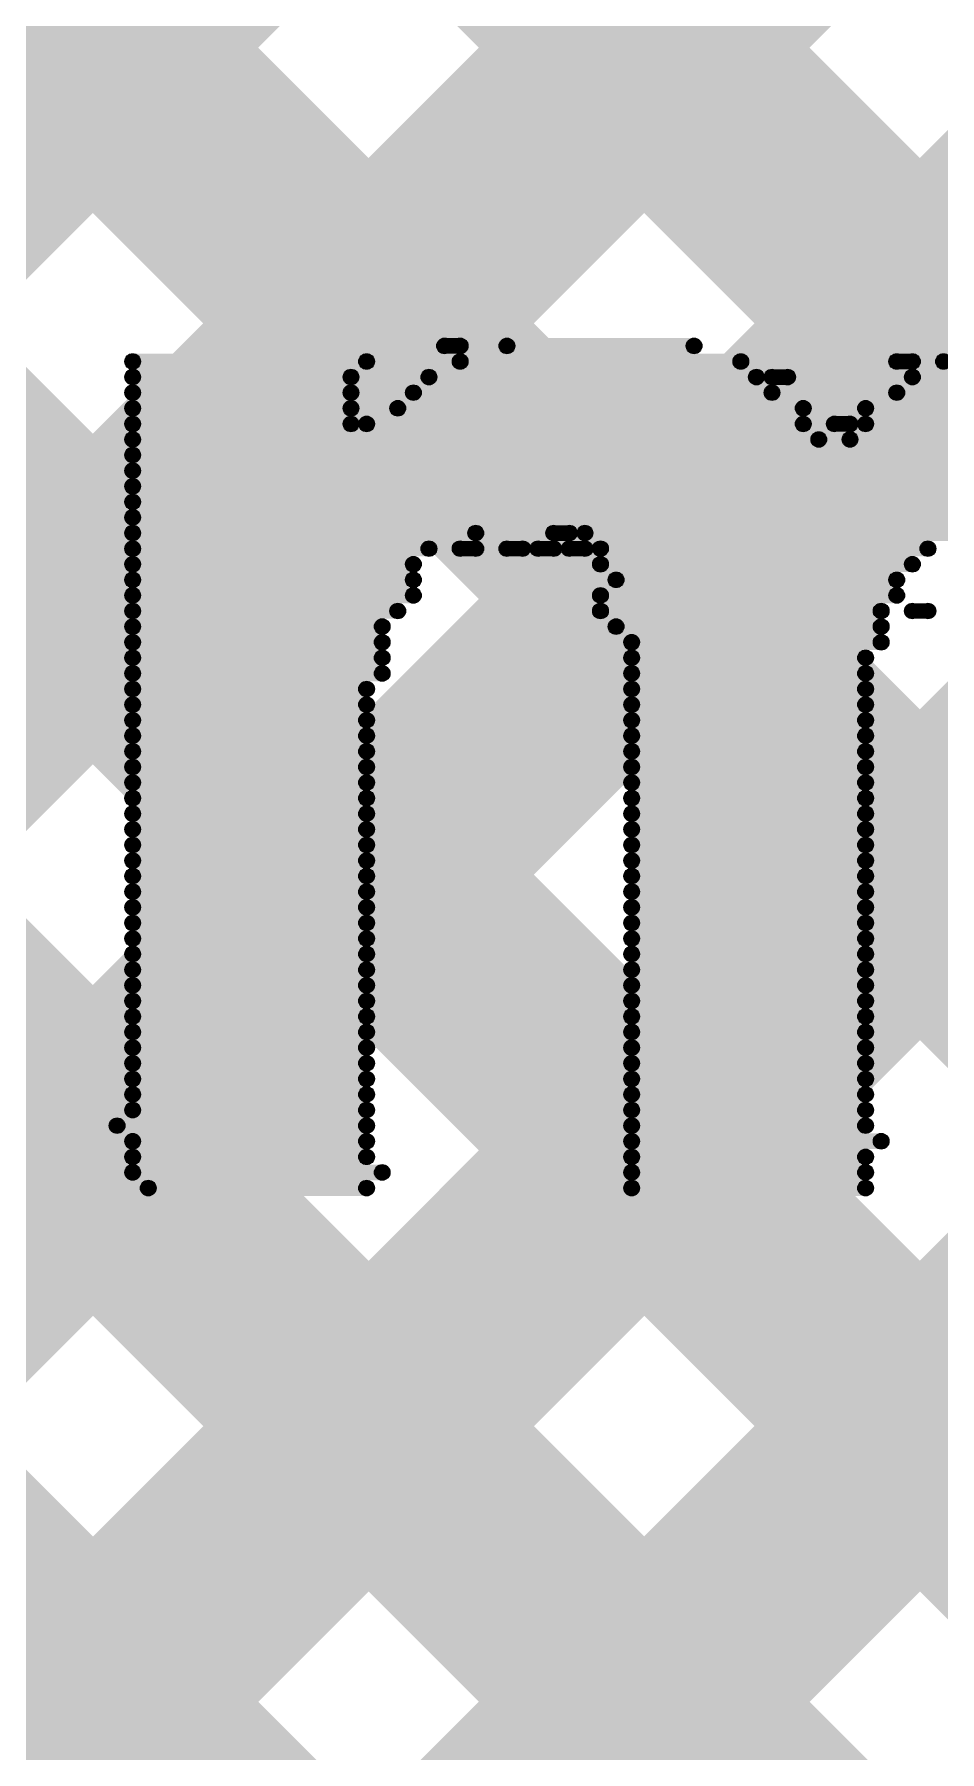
# Model space of a CAD drawing. Header units: millimetres. Extents: x 0 to 212, y 0 to 213.
# Drawn here: x 2.0187 to 2.0768, y 0.5804 to 0.6905 of the extents above; entities that cross this region are included whole.
import ezdxf

# ---------------------------------------------------------------- set-up
doc = ezdxf.new("R2010")
doc.units = ezdxf.units.MM
doc.header["$MEASUREMENT"] = 0
for name, color, linetype in [('BottomLayer', 5, 'Continuous'), ('TopLayer', 1, 'Continuous'), ('TopOverlay', 2, 'Continuous')]:
    doc.layers.add(name, color=color, linetype=linetype)

msp = doc.modelspace()

# ---------------------------------------------------------------- hatches: boundary and pattern name
at = {"layer": 'BottomLayer'}
for points in [[(1.66111, 0.3177), (1.6505, 0.3283), (2.5327, 1.2105), (2.5433, 1.19989)], [(1.69646, 0.3177), (1.68586, 0.3283), (2.5327, 1.17514), (2.5433, 1.16454)], [(1.73182, 0.3177), (1.72121, 0.3283), (2.5327, 1.13979), (2.5433, 1.12918)], [(1.76718, 0.3177), (1.75657, 0.3283), (2.5327, 1.10443), (2.5433, 1.09382)], [(1.80253, 0.3177), (1.79192, 0.3283), (2.5327, 1.06908), (2.5433, 1.05847)], [(1.7427, 0.99414), (1.7533, 1.00475), (2.37944, 0.37862), (2.36883, 0.36801)], [(1.7427, 0.95879), (1.7533, 0.9694), (2.36176, 0.36094), (2.35115, 0.35034)], [(1.7427, 0.92343), (1.7533, 0.93404), (2.34408, 0.34326), (2.33347, 0.33266)], [(1.7427, 0.88808), (1.7533, 0.89869), (2.32369, 0.3283), (2.31308, 0.3177)], [(1.7427, 0.85272), (1.7533, 0.86333), (2.28833, 0.3283), (2.27772, 0.3177)]]:
    msp.add_hatch(color=5, dxfattribs=at).paths.add_polyline_path(points)
at = {"layer": 'TopLayer'}
for points in [[(1.32793, -0.01548), (1.31732, -0.00488), (2.5317, 1.2095), (2.5423, 1.19889)], [(1.36328, -0.01548), (1.35268, -0.00488), (2.5317, 1.17414), (2.5423, 1.16354)], [(1.39864, -0.01548), (1.38803, -0.00488), (2.5317, 1.13879), (2.5423, 1.12818)], [(1.43399, -0.01548), (1.42339, -0.00488), (2.5317, 1.10343), (2.5423, 1.09282)], [(1.46935, -0.01548), (1.45874, -0.00488), (2.5317, 1.06808), (2.5423, 1.05747)], [(1.81601, 0.92083), (1.82662, 0.93144), (2.5423, 0.21575), (2.5317, 0.20515)], [(1.8117, 0.88979), (1.8223, 0.9004), (2.5423, 0.1804), (2.5317, 0.16979)], [(1.8117, 0.85443), (1.8223, 0.86504), (2.53956, 0.14778), (2.52896, 0.13718)], [(1.8117, 0.81908), (1.8223, 0.82969), (2.50353, 0.14846), (2.49292, 0.13786)], [(1.8117, 0.78372), (1.8223, 0.79433), (2.47497, 0.14166), (2.46436, 0.13106)]]:
    msp.add_hatch(color=1, dxfattribs=at).paths.add_polyline_path(points)
at = {"layer": 'TopOverlay'}
h = msp.add_hatch(color=2, dxfattribs=at)
edge = h.paths.add_edge_path()
edge.add_arc((2.045, 0.67052), 0.0005, 0, 360)
for points in [[(2.045, 0.67002), (2.045, 0.67102), (2.046, 0.67102), (2.046, 0.67002)], [(2.049, 0.67002), (2.049, 0.67102), (2.061, 0.67102), (2.061, 0.67002)], [(2.025, 0.66902), (2.025, 0.67002), (2.04, 0.67002), (2.04, 0.66902)], [(2.046, 0.66902), (2.046, 0.67002), (2.064, 0.67002), (2.064, 0.66902)], [(2.074, 0.66902), (2.074, 0.67002), (2.075, 0.67002), (2.075, 0.66902)], [(2.025, 0.66802), (2.025, 0.66902), (2.039, 0.66902), (2.039, 0.66802)], [(2.044, 0.66802), (2.044, 0.66902), (2.065, 0.66902), (2.065, 0.66802)], [(2.066, 0.66802), (2.066, 0.66902), (2.067, 0.66902), (2.067, 0.66802)], [(2.075, 0.66802), (2.075, 0.66902), (2.097, 0.66902), (2.097, 0.66802)], [(2.025, 0.66702), (2.025, 0.66802), (2.039, 0.66802), (2.039, 0.66702)], [(2.043, 0.66702), (2.043, 0.66802), (2.066, 0.66802), (2.066, 0.66702)], [(2.074, 0.66702), (2.074, 0.66802), (2.098, 0.66802), (2.098, 0.66702)], [(2.025, 0.66602), (2.025, 0.66702), (2.039, 0.66702), (2.039, 0.66602)], [(2.042, 0.66602), (2.042, 0.66702), (2.068, 0.66702), (2.068, 0.66602)], [(2.072, 0.66602), (2.072, 0.66702), (2.099, 0.66702), (2.099, 0.66602)], [(2.025, 0.66502), (2.025, 0.66602), (2.039, 0.66602), (2.039, 0.66502)], [(2.04, 0.66502), (2.04, 0.66602), (2.068, 0.66602), (2.068, 0.66502)], [(2.07, 0.66502), (2.07, 0.66602), (2.071, 0.66602), (2.071, 0.66502)], [(2.072, 0.66502), (2.072, 0.66602), (2.101, 0.66602), (2.101, 0.66502)], [(2.025, 0.66402), (2.025, 0.66502), (2.069, 0.66502), (2.069, 0.66402)], [(2.025, 0.66302), (2.025, 0.66402), (2.102, 0.66402), (2.102, 0.66302)], [(2.071, 0.66402), (2.071, 0.66502), (2.101, 0.66502), (2.101, 0.66402)], [(2.025, 0.66202), (2.025, 0.66302), (2.102, 0.66302), (2.102, 0.66202)], [(2.025, 0.66102), (2.025, 0.66202), (2.102, 0.66202), (2.102, 0.66102)], [(2.025, 0.66002), (2.025, 0.66102), (2.103, 0.66102), (2.103, 0.66002)], [(2.025, 0.65902), (2.025, 0.66002), (2.103, 0.66002), (2.103, 0.65902)], [(2.025, 0.65802), (2.025, 0.65902), (2.047, 0.65902), (2.047, 0.65802)], [(2.052, 0.65802), (2.052, 0.65902), (2.053, 0.65902), (2.053, 0.65802)], [(2.054, 0.65802), (2.054, 0.65902), (2.078, 0.65902), (2.078, 0.65802)], [(2.025, 0.65702), (2.025, 0.65802), (2.044, 0.65802), (2.044, 0.65702)], [(2.046, 0.65702), (2.046, 0.65802), (2.047, 0.65802), (2.047, 0.65702)], [(2.049, 0.65702), (2.049, 0.65802), (2.05, 0.65802), (2.05, 0.65702)], [(2.051, 0.65702), (2.051, 0.65802), (2.052, 0.65802), (2.052, 0.65702)], [(2.053, 0.65702), (2.053, 0.65802), (2.054, 0.65802), (2.054, 0.65702)], [(2.055, 0.65702), (2.055, 0.65802), (2.076, 0.65802), (2.076, 0.65702)], [(2.025, 0.65602), (2.025, 0.65702), (2.043, 0.65702), (2.043, 0.65602)], [(2.055, 0.65602), (2.055, 0.65702), (2.075, 0.65702), (2.075, 0.65602)], [(2.025, 0.65502), (2.025, 0.65602), (2.043, 0.65602), (2.043, 0.65502)], [(2.056, 0.65502), (2.056, 0.65602), (2.074, 0.65602), (2.074, 0.65502)], [(2.025, 0.65402), (2.025, 0.65502), (2.043, 0.65502), (2.043, 0.65402)], [(2.055, 0.65402), (2.055, 0.65502), (2.074, 0.65502), (2.074, 0.65402)], [(2.025, 0.65302), (2.025, 0.65402), (2.042, 0.65402), (2.042, 0.65302)], [(2.025, 0.65202), (2.025, 0.65302), (2.041, 0.65302), (2.041, 0.65202)], [(2.055, 0.65302), (2.055, 0.65402), (2.073, 0.65402), (2.073, 0.65302)], [(2.056, 0.65202), (2.056, 0.65302), (2.073, 0.65302), (2.073, 0.65202)], [(2.075, 0.65302), (2.075, 0.65402), (2.076, 0.65402), (2.076, 0.65302)], [(2.025, 0.65102), (2.025, 0.65202), (2.041, 0.65202), (2.041, 0.65102)], [(2.057, 0.65102), (2.057, 0.65202), (2.073, 0.65202), (2.073, 0.65102)], [(2.025, 0.65002), (2.025, 0.65102), (2.041, 0.65102), (2.041, 0.65002)], [(2.057, 0.65002), (2.057, 0.65102), (2.072, 0.65102), (2.072, 0.65002)], [(2.025, 0.64902), (2.025, 0.65002), (2.041, 0.65002), (2.041, 0.64902)], [(2.057, 0.64902), (2.057, 0.65002), (2.072, 0.65002), (2.072, 0.64902)], [(2.025, 0.64802), (2.025, 0.64902), (2.04, 0.64902), (2.04, 0.64802)], [(2.057, 0.64802), (2.057, 0.64902), (2.072, 0.64902), (2.072, 0.64802)], [(2.025, 0.64702), (2.025, 0.64802), (2.04, 0.64802), (2.04, 0.64702)], [(2.057, 0.64702), (2.057, 0.64802), (2.072, 0.64802), (2.072, 0.64702)], [(2.025, 0.64602), (2.025, 0.64702), (2.04, 0.64702), (2.04, 0.64602)], [(2.057, 0.64602), (2.057, 0.64702), (2.072, 0.64702), (2.072, 0.64602)], [(2.025, 0.64502), (2.025, 0.64602), (2.04, 0.64602), (2.04, 0.64502)], [(2.057, 0.64502), (2.057, 0.64602), (2.072, 0.64602), (2.072, 0.64502)], [(2.025, 0.64402), (2.025, 0.64502), (2.04, 0.64502), (2.04, 0.64402)], [(2.057, 0.64402), (2.057, 0.64502), (2.072, 0.64502), (2.072, 0.64402)], [(2.025, 0.64302), (2.025, 0.64402), (2.04, 0.64402), (2.04, 0.64302)], [(2.057, 0.64302), (2.057, 0.64402), (2.072, 0.64402), (2.072, 0.64302)], [(2.025, 0.64202), (2.025, 0.64302), (2.04, 0.64302), (2.04, 0.64202)], [(2.025, 0.64102), (2.025, 0.64202), (2.04, 0.64202), (2.04, 0.64102)], [(2.057, 0.64202), (2.057, 0.64302), (2.072, 0.64302), (2.072, 0.64202)], [(2.057, 0.64102), (2.057, 0.64202), (2.072, 0.64202), (2.072, 0.64102)], [(2.025, 0.64002), (2.025, 0.64102), (2.04, 0.64102), (2.04, 0.64002)], [(2.057, 0.64002), (2.057, 0.64102), (2.072, 0.64102), (2.072, 0.64002)], [(2.025, 0.63902), (2.025, 0.64002), (2.04, 0.64002), (2.04, 0.63902)], [(2.057, 0.63902), (2.057, 0.64002), (2.072, 0.64002), (2.072, 0.63902)], [(2.025, 0.63802), (2.025, 0.63902), (2.04, 0.63902), (2.04, 0.63802)], [(2.057, 0.63802), (2.057, 0.63902), (2.072, 0.63902), (2.072, 0.63802)], [(2.025, 0.63702), (2.025, 0.63802), (2.04, 0.63802), (2.04, 0.63702)], [(2.057, 0.63702), (2.057, 0.63802), (2.072, 0.63802), (2.072, 0.63702)], [(2.025, 0.63602), (2.025, 0.63702), (2.04, 0.63702), (2.04, 0.63602)], [(2.057, 0.63602), (2.057, 0.63702), (2.072, 0.63702), (2.072, 0.63602)], [(2.025, 0.63502), (2.025, 0.63602), (2.04, 0.63602), (2.04, 0.63502)], [(2.057, 0.63502), (2.057, 0.63602), (2.072, 0.63602), (2.072, 0.63502)], [(2.025, 0.63402), (2.025, 0.63502), (2.04, 0.63502), (2.04, 0.63402)], [(2.057, 0.63402), (2.057, 0.63502), (2.072, 0.63502), (2.072, 0.63402)], [(2.025, 0.63302), (2.025, 0.63402), (2.04, 0.63402), (2.04, 0.63302)], [(2.057, 0.63302), (2.057, 0.63402), (2.072, 0.63402), (2.072, 0.63302)], [(2.025, 0.63202), (2.025, 0.63302), (2.04, 0.63302), (2.04, 0.63202)], [(2.057, 0.63202), (2.057, 0.63302), (2.072, 0.63302), (2.072, 0.63202)], [(2.025, 0.63102), (2.025, 0.63202), (2.04, 0.63202), (2.04, 0.63102)], [(2.025, 0.63002), (2.025, 0.63102), (2.04, 0.63102), (2.04, 0.63002)], [(2.057, 0.63102), (2.057, 0.63202), (2.072, 0.63202), (2.072, 0.63102)], [(2.057, 0.63002), (2.057, 0.63102), (2.072, 0.63102), (2.072, 0.63002)], [(2.025, 0.62902), (2.025, 0.63002), (2.04, 0.63002), (2.04, 0.62902)], [(2.057, 0.62902), (2.057, 0.63002), (2.072, 0.63002), (2.072, 0.62902)], [(2.025, 0.62802), (2.025, 0.62902), (2.04, 0.62902), (2.04, 0.62802)], [(2.057, 0.62802), (2.057, 0.62902), (2.072, 0.62902), (2.072, 0.62802)], [(2.025, 0.62702), (2.025, 0.62802), (2.04, 0.62802), (2.04, 0.62702)], [(2.057, 0.62702), (2.057, 0.62802), (2.072, 0.62802), (2.072, 0.62702)], [(2.025, 0.62602), (2.025, 0.62702), (2.04, 0.62702), (2.04, 0.62602)], [(2.057, 0.62602), (2.057, 0.62702), (2.072, 0.62702), (2.072, 0.62602)], [(2.025, 0.62502), (2.025, 0.62602), (2.04, 0.62602), (2.04, 0.62502)], [(2.057, 0.62502), (2.057, 0.62602), (2.072, 0.62602), (2.072, 0.62502)], [(2.025, 0.62402), (2.025, 0.62502), (2.04, 0.62502), (2.04, 0.62402)], [(2.057, 0.62402), (2.057, 0.62502), (2.072, 0.62502), (2.072, 0.62402)], [(2.025, 0.62302), (2.025, 0.62402), (2.04, 0.62402), (2.04, 0.62302)], [(2.057, 0.62302), (2.057, 0.62402), (2.072, 0.62402), (2.072, 0.62302)], [(2.025, 0.62202), (2.025, 0.62302), (2.04, 0.62302), (2.04, 0.62202)], [(2.057, 0.62202), (2.057, 0.62302), (2.072, 0.62302), (2.072, 0.62202)], [(2.025, 0.62102), (2.025, 0.62202), (2.04, 0.62202), (2.04, 0.62102)], [(2.057, 0.62102), (2.057, 0.62202), (2.072, 0.62202), (2.072, 0.62102)], [(2.024, 0.62002), (2.024, 0.62102), (2.04, 0.62102), (2.04, 0.62002)], [(2.025, 0.61902), (2.025, 0.62002), (2.04, 0.62002), (2.04, 0.61902)], [(2.057, 0.62002), (2.057, 0.62102), (2.072, 0.62102), (2.072, 0.62002)], [(2.057, 0.61902), (2.057, 0.62002), (2.073, 0.62002), (2.073, 0.61902)], [(2.025, 0.61802), (2.025, 0.61902), (2.04, 0.61902), (2.04, 0.61802)], [(2.057, 0.61802), (2.057, 0.61902), (2.072, 0.61902), (2.072, 0.61802)], [(2.025, 0.61702), (2.025, 0.61802), (2.041, 0.61802), (2.041, 0.61702)], [(2.057, 0.61702), (2.057, 0.61802), (2.072, 0.61802), (2.072, 0.61702)], [(2.026, 0.61602), (2.026, 0.61702), (2.04, 0.61702), (2.04, 0.61602)], [(2.057, 0.61602), (2.057, 0.61702), (2.072, 0.61702), (2.072, 0.61602)]]:
    msp.add_hatch(color=2, dxfattribs=at).paths.add_polyline_path(points)
h = msp.add_hatch(color=2, dxfattribs=at)
edge = h.paths.add_edge_path()
edge.add_arc((2.046, 0.67052), 0.0005, 0, 360)
h = msp.add_hatch(color=2, dxfattribs=at)
edge = h.paths.add_edge_path()
edge.add_arc((2.049, 0.67052), 0.0005, 0, 360)
h = msp.add_hatch(color=2, dxfattribs=at)
edge = h.paths.add_edge_path()
edge.add_arc((2.061, 0.67052), 0.0005, 0, 360)
h = msp.add_hatch(color=2, dxfattribs=at)
edge = h.paths.add_edge_path()
edge.add_arc((2.025, 0.66952), 0.0005, 0, 360)
h = msp.add_hatch(color=2, dxfattribs=at)
edge = h.paths.add_edge_path()
edge.add_arc((2.04, 0.66952), 0.0005, 0, 360)
h = msp.add_hatch(color=2, dxfattribs=at)
edge = h.paths.add_edge_path()
edge.add_arc((2.046, 0.66952), 0.0005, 0, 360)
h = msp.add_hatch(color=2, dxfattribs=at)
edge = h.paths.add_edge_path()
edge.add_arc((2.064, 0.66952), 0.0005, 0, 360)
h = msp.add_hatch(color=2, dxfattribs=at)
edge = h.paths.add_edge_path()
edge.add_arc((2.074, 0.66952), 0.0005, 0, 360)
h = msp.add_hatch(color=2, dxfattribs=at)
edge = h.paths.add_edge_path()
edge.add_arc((2.075, 0.66952), 0.0005, 0, 360)
h = msp.add_hatch(color=2, dxfattribs=at)
edge = h.paths.add_edge_path()
edge.add_arc((2.077, 0.66952), 0.0005, 0, 360)
h = msp.add_hatch(color=2, dxfattribs=at)
edge = h.paths.add_edge_path()
edge.add_arc((2.025, 0.66852), 0.0005, 0, 360)
h = msp.add_hatch(color=2, dxfattribs=at)
edge = h.paths.add_edge_path()
edge.add_arc((2.039, 0.66852), 0.0005, 0, 360)
h = msp.add_hatch(color=2, dxfattribs=at)
edge = h.paths.add_edge_path()
edge.add_arc((2.044, 0.66852), 0.0005, 0, 360)
h = msp.add_hatch(color=2, dxfattribs=at)
edge = h.paths.add_edge_path()
edge.add_arc((2.065, 0.66852), 0.0005, 0, 360)
h = msp.add_hatch(color=2, dxfattribs=at)
edge = h.paths.add_edge_path()
edge.add_arc((2.066, 0.66852), 0.0005, 0, 360)
h = msp.add_hatch(color=2, dxfattribs=at)
edge = h.paths.add_edge_path()
edge.add_arc((2.067, 0.66852), 0.0005, 0, 360)
h = msp.add_hatch(color=2, dxfattribs=at)
edge = h.paths.add_edge_path()
edge.add_arc((2.075, 0.66852), 0.0005, 0, 360)
h = msp.add_hatch(color=2, dxfattribs=at)
edge = h.paths.add_edge_path()
edge.add_arc((2.025, 0.66752), 0.0005, 0, 360)
h = msp.add_hatch(color=2, dxfattribs=at)
edge = h.paths.add_edge_path()
edge.add_arc((2.039, 0.66752), 0.0005, 0, 360)
h = msp.add_hatch(color=2, dxfattribs=at)
edge = h.paths.add_edge_path()
edge.add_arc((2.043, 0.66752), 0.0005, 0, 360)
h = msp.add_hatch(color=2, dxfattribs=at)
edge = h.paths.add_edge_path()
edge.add_arc((2.066, 0.66752), 0.0005, 0, 360)
h = msp.add_hatch(color=2, dxfattribs=at)
edge = h.paths.add_edge_path()
edge.add_arc((2.074, 0.66752), 0.0005, 0, 360)
h = msp.add_hatch(color=2, dxfattribs=at)
edge = h.paths.add_edge_path()
edge.add_arc((2.025, 0.66652), 0.0005, 0, 360)
h = msp.add_hatch(color=2, dxfattribs=at)
edge = h.paths.add_edge_path()
edge.add_arc((2.039, 0.66652), 0.0005, 0, 360)
h = msp.add_hatch(color=2, dxfattribs=at)
edge = h.paths.add_edge_path()
edge.add_arc((2.042, 0.66652), 0.0005, 0, 360)
h = msp.add_hatch(color=2, dxfattribs=at)
edge = h.paths.add_edge_path()
edge.add_arc((2.068, 0.66652), 0.0005, 0, 360)
h = msp.add_hatch(color=2, dxfattribs=at)
edge = h.paths.add_edge_path()
edge.add_arc((2.072, 0.66652), 0.0005, 0, 360)
h = msp.add_hatch(color=2, dxfattribs=at)
edge = h.paths.add_edge_path()
edge.add_arc((2.025, 0.66552), 0.0005, 0, 360)
h = msp.add_hatch(color=2, dxfattribs=at)
edge = h.paths.add_edge_path()
edge.add_arc((2.039, 0.66552), 0.0005, 0, 360)
h = msp.add_hatch(color=2, dxfattribs=at)
edge = h.paths.add_edge_path()
edge.add_arc((2.04, 0.66552), 0.0005, 0, 360)
h = msp.add_hatch(color=2, dxfattribs=at)
edge = h.paths.add_edge_path()
edge.add_arc((2.068, 0.66552), 0.0005, 0, 360)
h = msp.add_hatch(color=2, dxfattribs=at)
edge = h.paths.add_edge_path()
edge.add_arc((2.07, 0.66552), 0.0005, 0, 360)
h = msp.add_hatch(color=2, dxfattribs=at)
edge = h.paths.add_edge_path()
edge.add_arc((2.071, 0.66552), 0.0005, 0, 360)
h = msp.add_hatch(color=2, dxfattribs=at)
edge = h.paths.add_edge_path()
edge.add_arc((2.072, 0.66552), 0.0005, 0, 360)
h = msp.add_hatch(color=2, dxfattribs=at)
edge = h.paths.add_edge_path()
edge.add_arc((2.025, 0.66452), 0.0005, 0, 360)
h = msp.add_hatch(color=2, dxfattribs=at)
edge = h.paths.add_edge_path()
edge.add_arc((2.025, 0.66352), 0.0005, 0, 360)
h = msp.add_hatch(color=2, dxfattribs=at)
edge = h.paths.add_edge_path()
edge.add_arc((2.069, 0.66452), 0.0005, 0, 360)
h = msp.add_hatch(color=2, dxfattribs=at)
edge = h.paths.add_edge_path()
edge.add_arc((2.071, 0.66452), 0.0005, 0, 360)
h = msp.add_hatch(color=2, dxfattribs=at)
edge = h.paths.add_edge_path()
edge.add_arc((2.025, 0.66252), 0.0005, 0, 360)
h = msp.add_hatch(color=2, dxfattribs=at)
edge = h.paths.add_edge_path()
edge.add_arc((2.025, 0.66152), 0.0005, 0, 360)
h = msp.add_hatch(color=2, dxfattribs=at)
edge = h.paths.add_edge_path()
edge.add_arc((2.025, 0.66052), 0.0005, 0, 360)
h = msp.add_hatch(color=2, dxfattribs=at)
edge = h.paths.add_edge_path()
edge.add_arc((2.025, 0.65952), 0.0005, 0, 360)
h = msp.add_hatch(color=2, dxfattribs=at)
edge = h.paths.add_edge_path()
edge.add_arc((2.025, 0.65852), 0.0005, 0, 360)
h = msp.add_hatch(color=2, dxfattribs=at)
edge = h.paths.add_edge_path()
edge.add_arc((2.047, 0.65852), 0.0005, 0, 360)
h = msp.add_hatch(color=2, dxfattribs=at)
edge = h.paths.add_edge_path()
edge.add_arc((2.052, 0.65852), 0.0005, 0, 360)
h = msp.add_hatch(color=2, dxfattribs=at)
edge = h.paths.add_edge_path()
edge.add_arc((2.053, 0.65852), 0.0005, 0, 360)
h = msp.add_hatch(color=2, dxfattribs=at)
edge = h.paths.add_edge_path()
edge.add_arc((2.054, 0.65852), 0.0005, 0, 360)
h = msp.add_hatch(color=2, dxfattribs=at)
edge = h.paths.add_edge_path()
edge.add_arc((2.025, 0.65752), 0.0005, 0, 360)
h = msp.add_hatch(color=2, dxfattribs=at)
edge = h.paths.add_edge_path()
edge.add_arc((2.044, 0.65752), 0.0005, 0, 360)
h = msp.add_hatch(color=2, dxfattribs=at)
edge = h.paths.add_edge_path()
edge.add_arc((2.046, 0.65752), 0.0005, 0, 360)
h = msp.add_hatch(color=2, dxfattribs=at)
edge = h.paths.add_edge_path()
edge.add_arc((2.047, 0.65752), 0.0005, 0, 360)
h = msp.add_hatch(color=2, dxfattribs=at)
edge = h.paths.add_edge_path()
edge.add_arc((2.049, 0.65752), 0.0005, 0, 360)
h = msp.add_hatch(color=2, dxfattribs=at)
edge = h.paths.add_edge_path()
edge.add_arc((2.05, 0.65752), 0.0005, 0, 360)
h = msp.add_hatch(color=2, dxfattribs=at)
edge = h.paths.add_edge_path()
edge.add_arc((2.051, 0.65752), 0.0005, 0, 360)
h = msp.add_hatch(color=2, dxfattribs=at)
edge = h.paths.add_edge_path()
edge.add_arc((2.052, 0.65752), 0.0005, 0, 360)
h = msp.add_hatch(color=2, dxfattribs=at)
edge = h.paths.add_edge_path()
edge.add_arc((2.053, 0.65752), 0.0005, 0, 360)
h = msp.add_hatch(color=2, dxfattribs=at)
edge = h.paths.add_edge_path()
edge.add_arc((2.054, 0.65752), 0.0005, 0, 360)
h = msp.add_hatch(color=2, dxfattribs=at)
edge = h.paths.add_edge_path()
edge.add_arc((2.055, 0.65752), 0.0005, 0, 360)
h = msp.add_hatch(color=2, dxfattribs=at)
edge = h.paths.add_edge_path()
edge.add_arc((2.076, 0.65752), 0.0005, 0, 360)
h = msp.add_hatch(color=2, dxfattribs=at)
edge = h.paths.add_edge_path()
edge.add_arc((2.025, 0.65652), 0.0005, 0, 360)
h = msp.add_hatch(color=2, dxfattribs=at)
edge = h.paths.add_edge_path()
edge.add_arc((2.043, 0.65652), 0.0005, 0, 360)
h = msp.add_hatch(color=2, dxfattribs=at)
edge = h.paths.add_edge_path()
edge.add_arc((2.055, 0.65652), 0.0005, 0, 360)
h = msp.add_hatch(color=2, dxfattribs=at)
edge = h.paths.add_edge_path()
edge.add_arc((2.075, 0.65652), 0.0005, 0, 360)
h = msp.add_hatch(color=2, dxfattribs=at)
edge = h.paths.add_edge_path()
edge.add_arc((2.025, 0.65552), 0.0005, 0, 360)
h = msp.add_hatch(color=2, dxfattribs=at)
edge = h.paths.add_edge_path()
edge.add_arc((2.043, 0.65552), 0.0005, 0, 360)
h = msp.add_hatch(color=2, dxfattribs=at)
edge = h.paths.add_edge_path()
edge.add_arc((2.056, 0.65552), 0.0005, 0, 360)
h = msp.add_hatch(color=2, dxfattribs=at)
edge = h.paths.add_edge_path()
edge.add_arc((2.074, 0.65552), 0.0005, 0, 360)
h = msp.add_hatch(color=2, dxfattribs=at)
edge = h.paths.add_edge_path()
edge.add_arc((2.025, 0.65452), 0.0005, 0, 360)
h = msp.add_hatch(color=2, dxfattribs=at)
edge = h.paths.add_edge_path()
edge.add_arc((2.043, 0.65452), 0.0005, 0, 360)
h = msp.add_hatch(color=2, dxfattribs=at)
edge = h.paths.add_edge_path()
edge.add_arc((2.055, 0.65452), 0.0005, 0, 360)
h = msp.add_hatch(color=2, dxfattribs=at)
edge = h.paths.add_edge_path()
edge.add_arc((2.074, 0.65452), 0.0005, 0, 360)
h = msp.add_hatch(color=2, dxfattribs=at)
edge = h.paths.add_edge_path()
edge.add_arc((2.025, 0.65352), 0.0005, 0, 360)
h = msp.add_hatch(color=2, dxfattribs=at)
edge = h.paths.add_edge_path()
edge.add_arc((2.025, 0.65252), 0.0005, 0, 360)
h = msp.add_hatch(color=2, dxfattribs=at)
edge = h.paths.add_edge_path()
edge.add_arc((2.041, 0.65252), 0.0005, 0, 360)
h = msp.add_hatch(color=2, dxfattribs=at)
edge = h.paths.add_edge_path()
edge.add_arc((2.042, 0.65352), 0.0005, 0, 360)
h = msp.add_hatch(color=2, dxfattribs=at)
edge = h.paths.add_edge_path()
edge.add_arc((2.055, 0.65352), 0.0005, 0, 360)
h = msp.add_hatch(color=2, dxfattribs=at)
edge = h.paths.add_edge_path()
edge.add_arc((2.056, 0.65252), 0.0005, 0, 360)
h = msp.add_hatch(color=2, dxfattribs=at)
edge = h.paths.add_edge_path()
edge.add_arc((2.073, 0.65352), 0.0005, 0, 360)
h = msp.add_hatch(color=2, dxfattribs=at)
edge = h.paths.add_edge_path()
edge.add_arc((2.073, 0.65252), 0.0005, 0, 360)
h = msp.add_hatch(color=2, dxfattribs=at)
edge = h.paths.add_edge_path()
edge.add_arc((2.075, 0.65352), 0.0005, 0, 360)
h = msp.add_hatch(color=2, dxfattribs=at)
edge = h.paths.add_edge_path()
edge.add_arc((2.076, 0.65352), 0.0005, 0, 360)
h = msp.add_hatch(color=2, dxfattribs=at)
edge = h.paths.add_edge_path()
edge.add_arc((2.025, 0.65152), 0.0005, 0, 360)
h = msp.add_hatch(color=2, dxfattribs=at)
edge = h.paths.add_edge_path()
edge.add_arc((2.041, 0.65152), 0.0005, 0, 360)
h = msp.add_hatch(color=2, dxfattribs=at)
edge = h.paths.add_edge_path()
edge.add_arc((2.057, 0.65152), 0.0005, 0, 360)
h = msp.add_hatch(color=2, dxfattribs=at)
edge = h.paths.add_edge_path()
edge.add_arc((2.073, 0.65152), 0.0005, 0, 360)
h = msp.add_hatch(color=2, dxfattribs=at)
edge = h.paths.add_edge_path()
edge.add_arc((2.025, 0.65052), 0.0005, 0, 360)
h = msp.add_hatch(color=2, dxfattribs=at)
edge = h.paths.add_edge_path()
edge.add_arc((2.041, 0.65052), 0.0005, 0, 360)
h = msp.add_hatch(color=2, dxfattribs=at)
edge = h.paths.add_edge_path()
edge.add_arc((2.057, 0.65052), 0.0005, 0, 360)
h = msp.add_hatch(color=2, dxfattribs=at)
edge = h.paths.add_edge_path()
edge.add_arc((2.072, 0.65052), 0.0005, 0, 360)
h = msp.add_hatch(color=2, dxfattribs=at)
edge = h.paths.add_edge_path()
edge.add_arc((2.025, 0.64952), 0.0005, 0, 360)
h = msp.add_hatch(color=2, dxfattribs=at)
edge = h.paths.add_edge_path()
edge.add_arc((2.041, 0.64952), 0.0005, 0, 360)
h = msp.add_hatch(color=2, dxfattribs=at)
edge = h.paths.add_edge_path()
edge.add_arc((2.057, 0.64952), 0.0005, 0, 360)
h = msp.add_hatch(color=2, dxfattribs=at)
edge = h.paths.add_edge_path()
edge.add_arc((2.072, 0.64952), 0.0005, 0, 360)
h = msp.add_hatch(color=2, dxfattribs=at)
edge = h.paths.add_edge_path()
edge.add_arc((2.025, 0.64852), 0.0005, 0, 360)
h = msp.add_hatch(color=2, dxfattribs=at)
edge = h.paths.add_edge_path()
edge.add_arc((2.04, 0.64852), 0.0005, 0, 360)
h = msp.add_hatch(color=2, dxfattribs=at)
edge = h.paths.add_edge_path()
edge.add_arc((2.057, 0.64852), 0.0005, 0, 360)
h = msp.add_hatch(color=2, dxfattribs=at)
edge = h.paths.add_edge_path()
edge.add_arc((2.072, 0.64852), 0.0005, 0, 360)
h = msp.add_hatch(color=2, dxfattribs=at)
edge = h.paths.add_edge_path()
edge.add_arc((2.025, 0.64752), 0.0005, 0, 360)
h = msp.add_hatch(color=2, dxfattribs=at)
edge = h.paths.add_edge_path()
edge.add_arc((2.04, 0.64752), 0.0005, 0, 360)
h = msp.add_hatch(color=2, dxfattribs=at)
edge = h.paths.add_edge_path()
edge.add_arc((2.057, 0.64752), 0.0005, 0, 360)
h = msp.add_hatch(color=2, dxfattribs=at)
edge = h.paths.add_edge_path()
edge.add_arc((2.072, 0.64752), 0.0005, 0, 360)
h = msp.add_hatch(color=2, dxfattribs=at)
edge = h.paths.add_edge_path()
edge.add_arc((2.025, 0.64652), 0.0005, 0, 360)
h = msp.add_hatch(color=2, dxfattribs=at)
edge = h.paths.add_edge_path()
edge.add_arc((2.04, 0.64652), 0.0005, 0, 360)
h = msp.add_hatch(color=2, dxfattribs=at)
edge = h.paths.add_edge_path()
edge.add_arc((2.057, 0.64652), 0.0005, 0, 360)
h = msp.add_hatch(color=2, dxfattribs=at)
edge = h.paths.add_edge_path()
edge.add_arc((2.072, 0.64652), 0.0005, 0, 360)
h = msp.add_hatch(color=2, dxfattribs=at)
edge = h.paths.add_edge_path()
edge.add_arc((2.025, 0.64552), 0.0005, 0, 360)
h = msp.add_hatch(color=2, dxfattribs=at)
edge = h.paths.add_edge_path()
edge.add_arc((2.04, 0.64552), 0.0005, 0, 360)
h = msp.add_hatch(color=2, dxfattribs=at)
edge = h.paths.add_edge_path()
edge.add_arc((2.057, 0.64552), 0.0005, 0, 360)
h = msp.add_hatch(color=2, dxfattribs=at)
edge = h.paths.add_edge_path()
edge.add_arc((2.072, 0.64552), 0.0005, 0, 360)
h = msp.add_hatch(color=2, dxfattribs=at)
edge = h.paths.add_edge_path()
edge.add_arc((2.025, 0.64452), 0.0005, 0, 360)
h = msp.add_hatch(color=2, dxfattribs=at)
edge = h.paths.add_edge_path()
edge.add_arc((2.04, 0.64452), 0.0005, 0, 360)
h = msp.add_hatch(color=2, dxfattribs=at)
edge = h.paths.add_edge_path()
edge.add_arc((2.057, 0.64452), 0.0005, 0, 360)
h = msp.add_hatch(color=2, dxfattribs=at)
edge = h.paths.add_edge_path()
edge.add_arc((2.072, 0.64452), 0.0005, 0, 360)
h = msp.add_hatch(color=2, dxfattribs=at)
edge = h.paths.add_edge_path()
edge.add_arc((2.025, 0.64352), 0.0005, 0, 360)
h = msp.add_hatch(color=2, dxfattribs=at)
edge = h.paths.add_edge_path()
edge.add_arc((2.04, 0.64352), 0.0005, 0, 360)
h = msp.add_hatch(color=2, dxfattribs=at)
edge = h.paths.add_edge_path()
edge.add_arc((2.057, 0.64352), 0.0005, 0, 360)
h = msp.add_hatch(color=2, dxfattribs=at)
edge = h.paths.add_edge_path()
edge.add_arc((2.072, 0.64352), 0.0005, 0, 360)
h = msp.add_hatch(color=2, dxfattribs=at)
edge = h.paths.add_edge_path()
edge.add_arc((2.025, 0.64252), 0.0005, 0, 360)
h = msp.add_hatch(color=2, dxfattribs=at)
edge = h.paths.add_edge_path()
edge.add_arc((2.025, 0.64152), 0.0005, 0, 360)
h = msp.add_hatch(color=2, dxfattribs=at)
edge = h.paths.add_edge_path()
edge.add_arc((2.04, 0.64252), 0.0005, 0, 360)
h = msp.add_hatch(color=2, dxfattribs=at)
edge = h.paths.add_edge_path()
edge.add_arc((2.04, 0.64152), 0.0005, 0, 360)
h = msp.add_hatch(color=2, dxfattribs=at)
edge = h.paths.add_edge_path()
edge.add_arc((2.057, 0.64252), 0.0005, 0, 360)
h = msp.add_hatch(color=2, dxfattribs=at)
edge = h.paths.add_edge_path()
edge.add_arc((2.057, 0.64152), 0.0005, 0, 360)
h = msp.add_hatch(color=2, dxfattribs=at)
edge = h.paths.add_edge_path()
edge.add_arc((2.072, 0.64252), 0.0005, 0, 360)
h = msp.add_hatch(color=2, dxfattribs=at)
edge = h.paths.add_edge_path()
edge.add_arc((2.072, 0.64152), 0.0005, 0, 360)
h = msp.add_hatch(color=2, dxfattribs=at)
edge = h.paths.add_edge_path()
edge.add_arc((2.025, 0.64052), 0.0005, 0, 360)
h = msp.add_hatch(color=2, dxfattribs=at)
edge = h.paths.add_edge_path()
edge.add_arc((2.04, 0.64052), 0.0005, 0, 360)
h = msp.add_hatch(color=2, dxfattribs=at)
edge = h.paths.add_edge_path()
edge.add_arc((2.057, 0.64052), 0.0005, 0, 360)
h = msp.add_hatch(color=2, dxfattribs=at)
edge = h.paths.add_edge_path()
edge.add_arc((2.072, 0.64052), 0.0005, 0, 360)
h = msp.add_hatch(color=2, dxfattribs=at)
edge = h.paths.add_edge_path()
edge.add_arc((2.025, 0.63952), 0.0005, 0, 360)
h = msp.add_hatch(color=2, dxfattribs=at)
edge = h.paths.add_edge_path()
edge.add_arc((2.04, 0.63952), 0.0005, 0, 360)
h = msp.add_hatch(color=2, dxfattribs=at)
edge = h.paths.add_edge_path()
edge.add_arc((2.057, 0.63952), 0.0005, 0, 360)
h = msp.add_hatch(color=2, dxfattribs=at)
edge = h.paths.add_edge_path()
edge.add_arc((2.072, 0.63952), 0.0005, 0, 360)
h = msp.add_hatch(color=2, dxfattribs=at)
edge = h.paths.add_edge_path()
edge.add_arc((2.025, 0.63852), 0.0005, 0, 360)
h = msp.add_hatch(color=2, dxfattribs=at)
edge = h.paths.add_edge_path()
edge.add_arc((2.04, 0.63852), 0.0005, 0, 360)
h = msp.add_hatch(color=2, dxfattribs=at)
edge = h.paths.add_edge_path()
edge.add_arc((2.057, 0.63852), 0.0005, 0, 360)
h = msp.add_hatch(color=2, dxfattribs=at)
edge = h.paths.add_edge_path()
edge.add_arc((2.072, 0.63852), 0.0005, 0, 360)
h = msp.add_hatch(color=2, dxfattribs=at)
edge = h.paths.add_edge_path()
edge.add_arc((2.025, 0.63752), 0.0005, 0, 360)
h = msp.add_hatch(color=2, dxfattribs=at)
edge = h.paths.add_edge_path()
edge.add_arc((2.04, 0.63752), 0.0005, 0, 360)
h = msp.add_hatch(color=2, dxfattribs=at)
edge = h.paths.add_edge_path()
edge.add_arc((2.057, 0.63752), 0.0005, 0, 360)
h = msp.add_hatch(color=2, dxfattribs=at)
edge = h.paths.add_edge_path()
edge.add_arc((2.072, 0.63752), 0.0005, 0, 360)
h = msp.add_hatch(color=2, dxfattribs=at)
edge = h.paths.add_edge_path()
edge.add_arc((2.025, 0.63652), 0.0005, 0, 360)
h = msp.add_hatch(color=2, dxfattribs=at)
edge = h.paths.add_edge_path()
edge.add_arc((2.04, 0.63652), 0.0005, 0, 360)
h = msp.add_hatch(color=2, dxfattribs=at)
edge = h.paths.add_edge_path()
edge.add_arc((2.057, 0.63652), 0.0005, 0, 360)
h = msp.add_hatch(color=2, dxfattribs=at)
edge = h.paths.add_edge_path()
edge.add_arc((2.072, 0.63652), 0.0005, 0, 360)
h = msp.add_hatch(color=2, dxfattribs=at)
edge = h.paths.add_edge_path()
edge.add_arc((2.025, 0.63552), 0.0005, 0, 360)
h = msp.add_hatch(color=2, dxfattribs=at)
edge = h.paths.add_edge_path()
edge.add_arc((2.04, 0.63552), 0.0005, 0, 360)
h = msp.add_hatch(color=2, dxfattribs=at)
edge = h.paths.add_edge_path()
edge.add_arc((2.057, 0.63552), 0.0005, 0, 360)
h = msp.add_hatch(color=2, dxfattribs=at)
edge = h.paths.add_edge_path()
edge.add_arc((2.072, 0.63552), 0.0005, 0, 360)
h = msp.add_hatch(color=2, dxfattribs=at)
edge = h.paths.add_edge_path()
edge.add_arc((2.025, 0.63452), 0.0005, 0, 360)
h = msp.add_hatch(color=2, dxfattribs=at)
edge = h.paths.add_edge_path()
edge.add_arc((2.04, 0.63452), 0.0005, 0, 360)
h = msp.add_hatch(color=2, dxfattribs=at)
edge = h.paths.add_edge_path()
edge.add_arc((2.057, 0.63452), 0.0005, 0, 360)
h = msp.add_hatch(color=2, dxfattribs=at)
edge = h.paths.add_edge_path()
edge.add_arc((2.072, 0.63452), 0.0005, 0, 360)
h = msp.add_hatch(color=2, dxfattribs=at)
edge = h.paths.add_edge_path()
edge.add_arc((2.025, 0.63352), 0.0005, 0, 360)
h = msp.add_hatch(color=2, dxfattribs=at)
edge = h.paths.add_edge_path()
edge.add_arc((2.04, 0.63352), 0.0005, 0, 360)
h = msp.add_hatch(color=2, dxfattribs=at)
edge = h.paths.add_edge_path()
edge.add_arc((2.057, 0.63352), 0.0005, 0, 360)
h = msp.add_hatch(color=2, dxfattribs=at)
edge = h.paths.add_edge_path()
edge.add_arc((2.072, 0.63352), 0.0005, 0, 360)
h = msp.add_hatch(color=2, dxfattribs=at)
edge = h.paths.add_edge_path()
edge.add_arc((2.025, 0.63252), 0.0005, 0, 360)
h = msp.add_hatch(color=2, dxfattribs=at)
edge = h.paths.add_edge_path()
edge.add_arc((2.04, 0.63252), 0.0005, 0, 360)
h = msp.add_hatch(color=2, dxfattribs=at)
edge = h.paths.add_edge_path()
edge.add_arc((2.057, 0.63252), 0.0005, 0, 360)
h = msp.add_hatch(color=2, dxfattribs=at)
edge = h.paths.add_edge_path()
edge.add_arc((2.072, 0.63252), 0.0005, 0, 360)
h = msp.add_hatch(color=2, dxfattribs=at)
edge = h.paths.add_edge_path()
edge.add_arc((2.025, 0.63152), 0.0005, 0, 360)
h = msp.add_hatch(color=2, dxfattribs=at)
edge = h.paths.add_edge_path()
edge.add_arc((2.025, 0.63052), 0.0005, 0, 360)
h = msp.add_hatch(color=2, dxfattribs=at)
edge = h.paths.add_edge_path()
edge.add_arc((2.04, 0.63152), 0.0005, 0, 360)
h = msp.add_hatch(color=2, dxfattribs=at)
edge = h.paths.add_edge_path()
edge.add_arc((2.04, 0.63052), 0.0005, 0, 360)
h = msp.add_hatch(color=2, dxfattribs=at)
edge = h.paths.add_edge_path()
edge.add_arc((2.057, 0.63152), 0.0005, 0, 360)
h = msp.add_hatch(color=2, dxfattribs=at)
edge = h.paths.add_edge_path()
edge.add_arc((2.057, 0.63052), 0.0005, 0, 360)
h = msp.add_hatch(color=2, dxfattribs=at)
edge = h.paths.add_edge_path()
edge.add_arc((2.072, 0.63152), 0.0005, 0, 360)
h = msp.add_hatch(color=2, dxfattribs=at)
edge = h.paths.add_edge_path()
edge.add_arc((2.072, 0.63052), 0.0005, 0, 360)
h = msp.add_hatch(color=2, dxfattribs=at)
edge = h.paths.add_edge_path()
edge.add_arc((2.025, 0.62952), 0.0005, 0, 360)
h = msp.add_hatch(color=2, dxfattribs=at)
edge = h.paths.add_edge_path()
edge.add_arc((2.04, 0.62952), 0.0005, 0, 360)
h = msp.add_hatch(color=2, dxfattribs=at)
edge = h.paths.add_edge_path()
edge.add_arc((2.057, 0.62952), 0.0005, 0, 360)
h = msp.add_hatch(color=2, dxfattribs=at)
edge = h.paths.add_edge_path()
edge.add_arc((2.072, 0.62952), 0.0005, 0, 360)
h = msp.add_hatch(color=2, dxfattribs=at)
edge = h.paths.add_edge_path()
edge.add_arc((2.025, 0.62852), 0.0005, 0, 360)
h = msp.add_hatch(color=2, dxfattribs=at)
edge = h.paths.add_edge_path()
edge.add_arc((2.04, 0.62852), 0.0005, 0, 360)
h = msp.add_hatch(color=2, dxfattribs=at)
edge = h.paths.add_edge_path()
edge.add_arc((2.057, 0.62852), 0.0005, 0, 360)
h = msp.add_hatch(color=2, dxfattribs=at)
edge = h.paths.add_edge_path()
edge.add_arc((2.072, 0.62852), 0.0005, 0, 360)
h = msp.add_hatch(color=2, dxfattribs=at)
edge = h.paths.add_edge_path()
edge.add_arc((2.025, 0.62752), 0.0005, 0, 360)
h = msp.add_hatch(color=2, dxfattribs=at)
edge = h.paths.add_edge_path()
edge.add_arc((2.04, 0.62752), 0.0005, 0, 360)
h = msp.add_hatch(color=2, dxfattribs=at)
edge = h.paths.add_edge_path()
edge.add_arc((2.057, 0.62752), 0.0005, 0, 360)
h = msp.add_hatch(color=2, dxfattribs=at)
edge = h.paths.add_edge_path()
edge.add_arc((2.072, 0.62752), 0.0005, 0, 360)
h = msp.add_hatch(color=2, dxfattribs=at)
edge = h.paths.add_edge_path()
edge.add_arc((2.025, 0.62652), 0.0005, 0, 360)
h = msp.add_hatch(color=2, dxfattribs=at)
edge = h.paths.add_edge_path()
edge.add_arc((2.04, 0.62652), 0.0005, 0, 360)
h = msp.add_hatch(color=2, dxfattribs=at)
edge = h.paths.add_edge_path()
edge.add_arc((2.057, 0.62652), 0.0005, 0, 360)
h = msp.add_hatch(color=2, dxfattribs=at)
edge = h.paths.add_edge_path()
edge.add_arc((2.072, 0.62652), 0.0005, 0, 360)
h = msp.add_hatch(color=2, dxfattribs=at)
edge = h.paths.add_edge_path()
edge.add_arc((2.025, 0.62552), 0.0005, 0, 360)
h = msp.add_hatch(color=2, dxfattribs=at)
edge = h.paths.add_edge_path()
edge.add_arc((2.04, 0.62552), 0.0005, 0, 360)
h = msp.add_hatch(color=2, dxfattribs=at)
edge = h.paths.add_edge_path()
edge.add_arc((2.057, 0.62552), 0.0005, 0, 360)
h = msp.add_hatch(color=2, dxfattribs=at)
edge = h.paths.add_edge_path()
edge.add_arc((2.072, 0.62552), 0.0005, 0, 360)
h = msp.add_hatch(color=2, dxfattribs=at)
edge = h.paths.add_edge_path()
edge.add_arc((2.025, 0.62452), 0.0005, 0, 360)
h = msp.add_hatch(color=2, dxfattribs=at)
edge = h.paths.add_edge_path()
edge.add_arc((2.04, 0.62452), 0.0005, 0, 360)
h = msp.add_hatch(color=2, dxfattribs=at)
edge = h.paths.add_edge_path()
edge.add_arc((2.057, 0.62452), 0.0005, 0, 360)
h = msp.add_hatch(color=2, dxfattribs=at)
edge = h.paths.add_edge_path()
edge.add_arc((2.072, 0.62452), 0.0005, 0, 360)
h = msp.add_hatch(color=2, dxfattribs=at)
edge = h.paths.add_edge_path()
edge.add_arc((2.025, 0.62352), 0.0005, 0, 360)
h = msp.add_hatch(color=2, dxfattribs=at)
edge = h.paths.add_edge_path()
edge.add_arc((2.04, 0.62352), 0.0005, 0, 360)
h = msp.add_hatch(color=2, dxfattribs=at)
edge = h.paths.add_edge_path()
edge.add_arc((2.057, 0.62352), 0.0005, 0, 360)
h = msp.add_hatch(color=2, dxfattribs=at)
edge = h.paths.add_edge_path()
edge.add_arc((2.072, 0.62352), 0.0005, 0, 360)
h = msp.add_hatch(color=2, dxfattribs=at)
edge = h.paths.add_edge_path()
edge.add_arc((2.025, 0.62252), 0.0005, 0, 360)
h = msp.add_hatch(color=2, dxfattribs=at)
edge = h.paths.add_edge_path()
edge.add_arc((2.04, 0.62252), 0.0005, 0, 360)
h = msp.add_hatch(color=2, dxfattribs=at)
edge = h.paths.add_edge_path()
edge.add_arc((2.057, 0.62252), 0.0005, 0, 360)
h = msp.add_hatch(color=2, dxfattribs=at)
edge = h.paths.add_edge_path()
edge.add_arc((2.072, 0.62252), 0.0005, 0, 360)
h = msp.add_hatch(color=2, dxfattribs=at)
edge = h.paths.add_edge_path()
edge.add_arc((2.025, 0.62152), 0.0005, 0, 360)
h = msp.add_hatch(color=2, dxfattribs=at)
edge = h.paths.add_edge_path()
edge.add_arc((2.04, 0.62152), 0.0005, 0, 360)
h = msp.add_hatch(color=2, dxfattribs=at)
edge = h.paths.add_edge_path()
edge.add_arc((2.057, 0.62152), 0.0005, 0, 360)
h = msp.add_hatch(color=2, dxfattribs=at)
edge = h.paths.add_edge_path()
edge.add_arc((2.072, 0.62152), 0.0005, 0, 360)
h = msp.add_hatch(color=2, dxfattribs=at)
edge = h.paths.add_edge_path()
edge.add_arc((2.024, 0.62052), 0.0005, 0, 360)
h = msp.add_hatch(color=2, dxfattribs=at)
edge = h.paths.add_edge_path()
edge.add_arc((2.025, 0.61952), 0.0005, 0, 360)
h = msp.add_hatch(color=2, dxfattribs=at)
edge = h.paths.add_edge_path()
edge.add_arc((2.04, 0.62052), 0.0005, 0, 360)
h = msp.add_hatch(color=2, dxfattribs=at)
edge = h.paths.add_edge_path()
edge.add_arc((2.04, 0.61952), 0.0005, 0, 360)
h = msp.add_hatch(color=2, dxfattribs=at)
edge = h.paths.add_edge_path()
edge.add_arc((2.057, 0.62052), 0.0005, 0, 360)
h = msp.add_hatch(color=2, dxfattribs=at)
edge = h.paths.add_edge_path()
edge.add_arc((2.057, 0.61952), 0.0005, 0, 360)
h = msp.add_hatch(color=2, dxfattribs=at)
edge = h.paths.add_edge_path()
edge.add_arc((2.072, 0.62052), 0.0005, 0, 360)
h = msp.add_hatch(color=2, dxfattribs=at)
edge = h.paths.add_edge_path()
edge.add_arc((2.073, 0.61952), 0.0005, 0, 360)
h = msp.add_hatch(color=2, dxfattribs=at)
edge = h.paths.add_edge_path()
edge.add_arc((2.025, 0.61852), 0.0005, 0, 360)
h = msp.add_hatch(color=2, dxfattribs=at)
edge = h.paths.add_edge_path()
edge.add_arc((2.04, 0.61852), 0.0005, 0, 360)
h = msp.add_hatch(color=2, dxfattribs=at)
edge = h.paths.add_edge_path()
edge.add_arc((2.057, 0.61852), 0.0005, 0, 360)
h = msp.add_hatch(color=2, dxfattribs=at)
edge = h.paths.add_edge_path()
edge.add_arc((2.072, 0.61852), 0.0005, 0, 360)
h = msp.add_hatch(color=2, dxfattribs=at)
edge = h.paths.add_edge_path()
edge.add_arc((2.025, 0.61752), 0.0005, 0, 360)
h = msp.add_hatch(color=2, dxfattribs=at)
edge = h.paths.add_edge_path()
edge.add_arc((2.041, 0.61752), 0.0005, 0, 360)
h = msp.add_hatch(color=2, dxfattribs=at)
edge = h.paths.add_edge_path()
edge.add_arc((2.057, 0.61752), 0.0005, 0, 360)
h = msp.add_hatch(color=2, dxfattribs=at)
edge = h.paths.add_edge_path()
edge.add_arc((2.072, 0.61752), 0.0005, 0, 360)
h = msp.add_hatch(color=2, dxfattribs=at)
edge = h.paths.add_edge_path()
edge.add_arc((2.026, 0.61652), 0.0005, 0, 360)
h = msp.add_hatch(color=2, dxfattribs=at)
edge = h.paths.add_edge_path()
edge.add_arc((2.04, 0.61652), 0.0005, 0, 360)
h = msp.add_hatch(color=2, dxfattribs=at)
edge = h.paths.add_edge_path()
edge.add_arc((2.057, 0.61652), 0.0005, 0, 360)
h = msp.add_hatch(color=2, dxfattribs=at)
edge = h.paths.add_edge_path()
edge.add_arc((2.072, 0.61652), 0.0005, 0, 360)

# ---------------------------------------------------------------- linework, layer by layer
for centre in [(2.045, 0.67052), (2.046, 0.67052), (2.049, 0.67052), (2.061, 0.67052), (2.025, 0.66952), (2.04, 0.66952), (2.046, 0.66952), (2.064, 0.66952), (2.074, 0.66952), (2.075, 0.66952), (2.077, 0.66952), (2.025, 0.66852), (2.039, 0.66852), (2.044, 0.66852), (2.065, 0.66852), (2.066, 0.66852), (2.067, 0.66852), (2.075, 0.66852), (2.025, 0.66752), (2.039, 0.66752), (2.043, 0.66752), (2.066, 0.66752), (2.074, 0.66752), (2.025, 0.66652), (2.039, 0.66652), (2.042, 0.66652), (2.068, 0.66652), (2.072, 0.66652), (2.025, 0.66552), (2.039, 0.66552), (2.04, 0.66552), (2.068, 0.66552), (2.07, 0.66552), (2.071, 0.66552), (2.072, 0.66552), (2.025, 0.66452), (2.025, 0.66352), (2.069, 0.66452), (2.071, 0.66452), (2.025, 0.66252), (2.025, 0.66152), (2.025, 0.66052), (2.025, 0.65952), (2.025, 0.65852), (2.047, 0.65852), (2.052, 0.65852), (2.053, 0.65852), (2.054, 0.65852), (2.025, 0.65752), (2.044, 0.65752), (2.046, 0.65752), (2.047, 0.65752), (2.049, 0.65752), (2.05, 0.65752), (2.051, 0.65752), (2.052, 0.65752), (2.053, 0.65752), (2.054, 0.65752), (2.055, 0.65752), (2.076, 0.65752), (2.025, 0.65652), (2.043, 0.65652), (2.055, 0.65652), (2.075, 0.65652), (2.025, 0.65552), (2.043, 0.65552), (2.056, 0.65552), (2.074, 0.65552), (2.025, 0.65452), (2.043, 0.65452), (2.055, 0.65452), (2.074, 0.65452), (2.025, 0.65352), (2.025, 0.65252), (2.041, 0.65252), (2.042, 0.65352), (2.055, 0.65352), (2.056, 0.65252), (2.073, 0.65352), (2.073, 0.65252), (2.075, 0.65352), (2.076, 0.65352), (2.025, 0.65152), (2.041, 0.65152), (2.057, 0.65152), (2.073, 0.65152), (2.025, 0.65052), (2.041, 0.65052), (2.057, 0.65052), (2.072, 0.65052), (2.025, 0.64952), (2.041, 0.64952), (2.057, 0.64952), (2.072, 0.64952), (2.025, 0.64852), (2.04, 0.64852), (2.057, 0.64852), (2.072, 0.64852), (2.025, 0.64752), (2.04, 0.64752), (2.057, 0.64752), (2.072, 0.64752), (2.025, 0.64652), (2.04, 0.64652), (2.057, 0.64652), (2.072, 0.64652), (2.025, 0.64552), (2.04, 0.64552), (2.057, 0.64552), (2.072, 0.64552), (2.025, 0.64452), (2.04, 0.64452), (2.057, 0.64452), (2.072, 0.64452), (2.025, 0.64352), (2.04, 0.64352), (2.057, 0.64352), (2.072, 0.64352), (2.025, 0.64252), (2.025, 0.64152), (2.04, 0.64252), (2.04, 0.64152), (2.057, 0.64252), (2.057, 0.64152), (2.072, 0.64252), (2.072, 0.64152), (2.025, 0.64052), (2.04, 0.64052), (2.057, 0.64052), (2.072, 0.64052), (2.025, 0.63952), (2.04, 0.63952), (2.057, 0.63952), (2.072, 0.63952), (2.025, 0.63852), (2.04, 0.63852), (2.057, 0.63852), (2.072, 0.63852), (2.025, 0.63752), (2.04, 0.63752), (2.057, 0.63752), (2.072, 0.63752), (2.025, 0.63652), (2.04, 0.63652), (2.057, 0.63652), (2.072, 0.63652), (2.025, 0.63552), (2.04, 0.63552), (2.057, 0.63552), (2.072, 0.63552), (2.025, 0.63452), (2.04, 0.63452), (2.057, 0.63452), (2.072, 0.63452), (2.025, 0.63352), (2.04, 0.63352), (2.057, 0.63352), (2.072, 0.63352), (2.025, 0.63252), (2.04, 0.63252), (2.057, 0.63252), (2.072, 0.63252), (2.025, 0.63152), (2.025, 0.63052), (2.04, 0.63152), (2.04, 0.63052), (2.057, 0.63152), (2.057, 0.63052), (2.072, 0.63152), (2.072, 0.63052), (2.025, 0.62952), (2.04, 0.62952), (2.057, 0.62952), (2.072, 0.62952), (2.025, 0.62852), (2.04, 0.62852), (2.057, 0.62852), (2.072, 0.62852), (2.025, 0.62752), (2.04, 0.62752), (2.057, 0.62752), (2.072, 0.62752), (2.025, 0.62652), (2.04, 0.62652), (2.057, 0.62652), (2.072, 0.62652), (2.025, 0.62552), (2.04, 0.62552), (2.057, 0.62552), (2.072, 0.62552), (2.025, 0.62452), (2.04, 0.62452), (2.057, 0.62452), (2.072, 0.62452), (2.025, 0.62352), (2.04, 0.62352), (2.057, 0.62352), (2.072, 0.62352), (2.025, 0.62252), (2.04, 0.62252), (2.057, 0.62252), (2.072, 0.62252), (2.025, 0.62152), (2.04, 0.62152), (2.057, 0.62152), (2.072, 0.62152), (2.024, 0.62052), (2.025, 0.61952), (2.04, 0.62052), (2.04, 0.61952), (2.057, 0.62052), (2.057, 0.61952), (2.072, 0.62052), (2.073, 0.61952), (2.025, 0.61852), (2.04, 0.61852), (2.057, 0.61852), (2.072, 0.61852), (2.025, 0.61752), (2.041, 0.61752), (2.057, 0.61752), (2.072, 0.61752), (2.026, 0.61652), (2.04, 0.61652), (2.057, 0.61652), (2.072, 0.61652)]:
    msp.add_circle(centre, 0.0005, dxfattribs=at)

doc.saveas('drawing.dxf')
